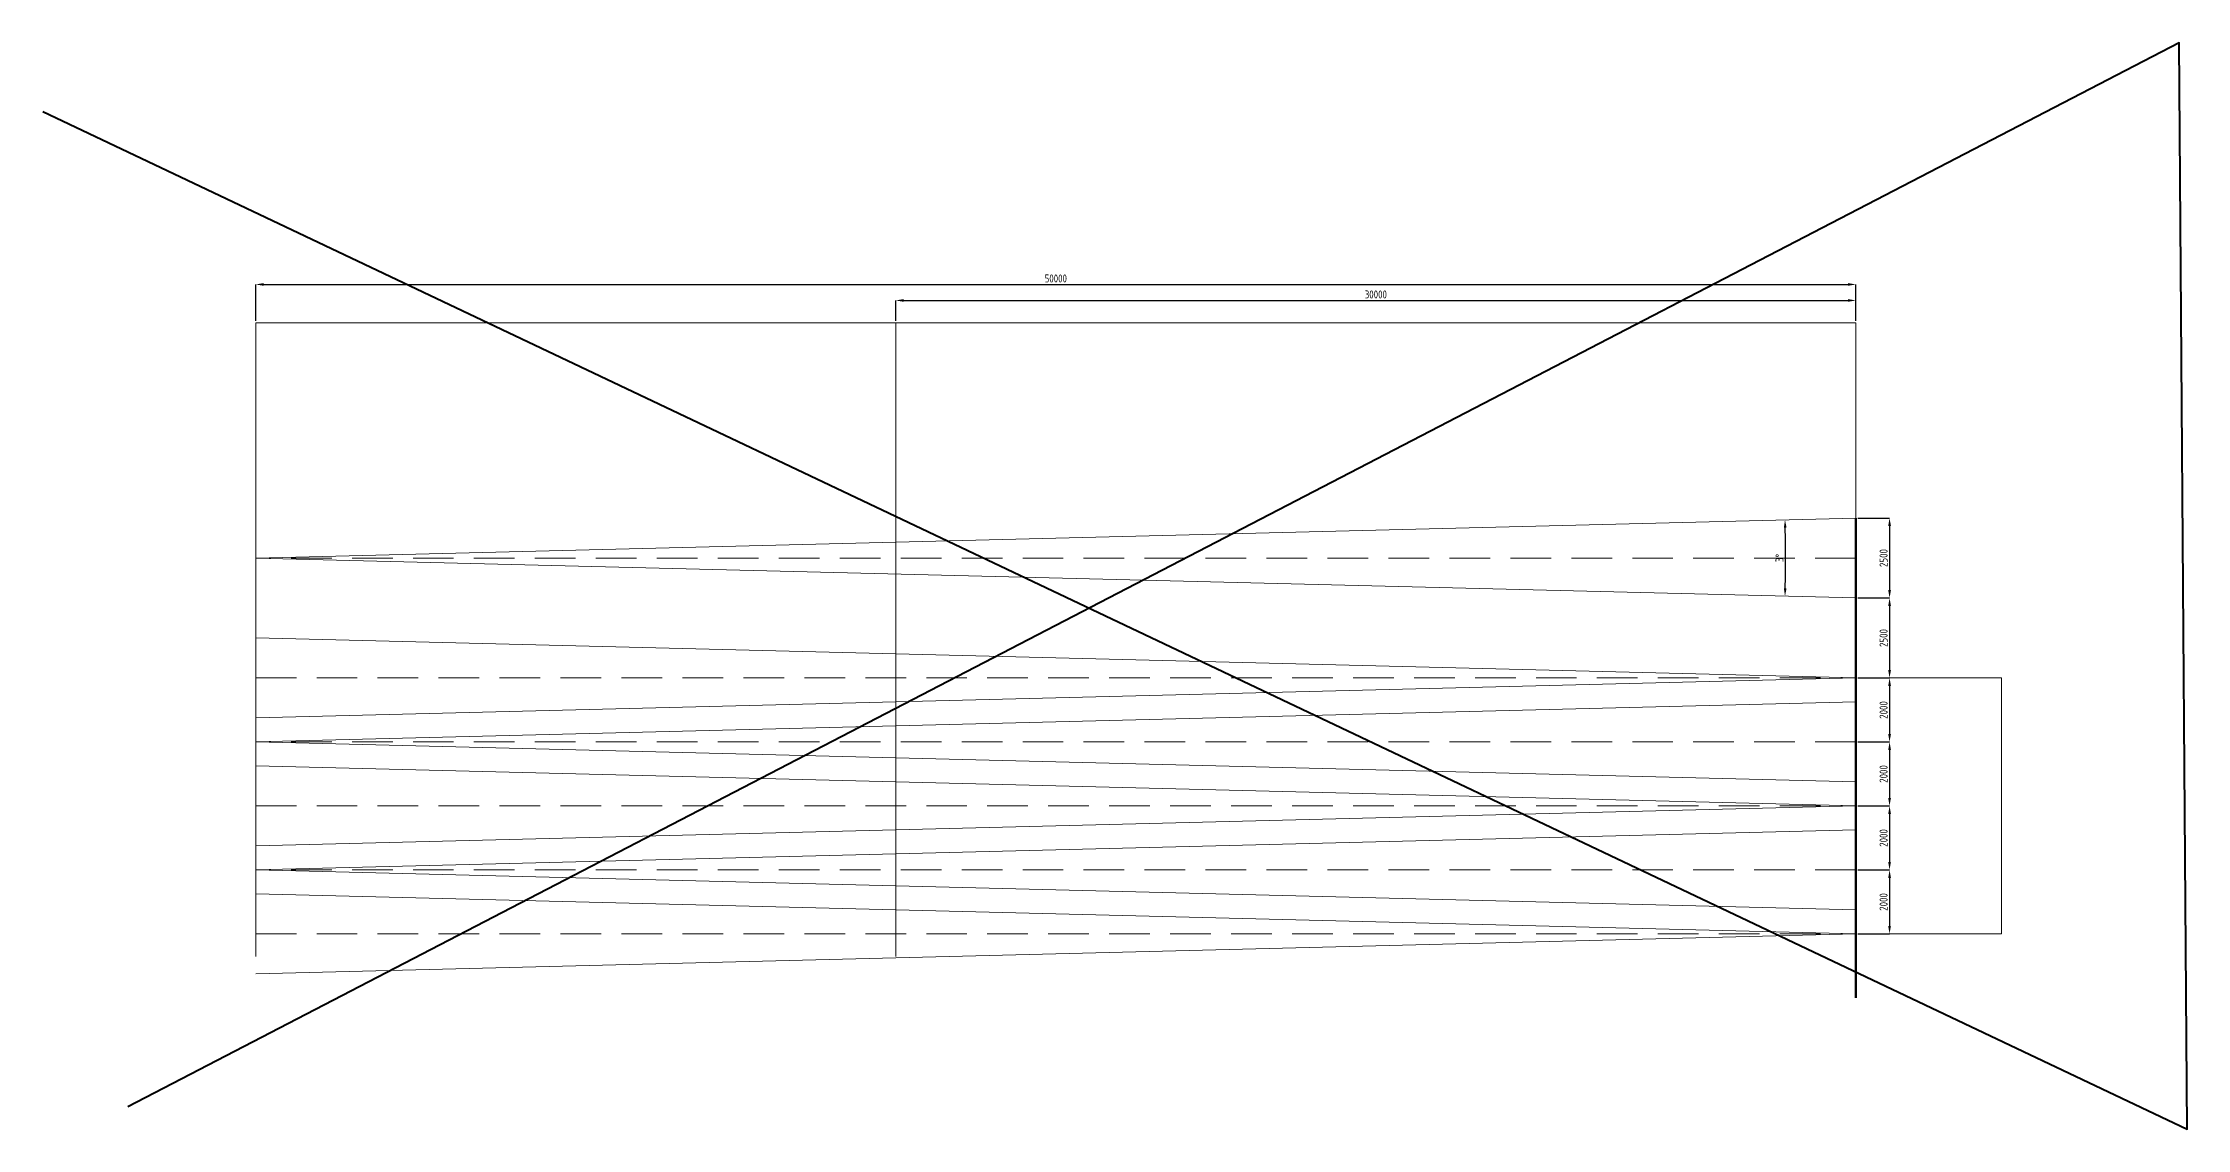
# Model space of a CAD drawing. Header units: millimetres. Extents: x -97100 to 319800, y -166950 to 107250.
# Drawn here: x -97100 to -30100, y 73300 to 107250 of the extents above; entities that cross this region are included whole.
import ezdxf

# ---------------------------------------------------------------- set-up
doc = ezdxf.new("R2010")
doc.units = ezdxf.units.MM
doc.linetypes.add('штриховая', pattern=[19.05, 12.7, -6.35])
doc.styles.get("Standard").update_dxf_attribs({"font": 'GOST2304A.ttf'})
doc.dimstyles.new('ISO-25', dxfattribs={"dimtxt": 250, "dimasz": 250, "dimexe": 1.25, "dimexo": 62, "dimgap": 62, "dimtad": 1, "dimtxsty": 'Standard', "dimcen": 2.5, "dimadec": 0, "dimazin": 0, "dimtfac": 1, "dimtmove": 0, "dimatfit": 3, "dimfxl": 1, "dimarcsym": 0})

# ---------------------------------------------------------------- blocks, each defined once
blk = doc.blocks.new('*D203')
at = {"color": 0, "linetype": 'Continuous', "lineweight": -2, "transparency": 16777216}
for p, q in [((-90450, 98562), (-90450, 99701)), ((-90200, 99700), (-40700, 99700)), ((-40450, 98562), (-40450, 99701))]:
    blk.add_line(p, q, dxfattribs=at)
at = {"color": 0, "linetype": 'Continuous', "lineweight": 20, "transparency": 16777216}
for points in [[(-90200, 99742), (-90200, 99658), (-90450, 99700)], [(-40700, 99742), (-40700, 99658), (-40450, 99700)]]:
    blk.add_solid(points, dxfattribs=at)
at = {"layer": 'Defpoints', "color": 0, "linetype": 'Continuous', "lineweight": 20, "transparency": 16777216}
for p in [(-40450, 99700), (-90450, 98500), (-40450, 98500)]:
    blk.add_point(p, dxfattribs=at)
at = {"color": 0, "linetype": 'Continuous', "lineweight": 20, "transparency": 16777216, "insert": (-65450, 99887), "char_height": 250, "attachment_point": 5}
blk.add_mtext('50000', dxfattribs=at)
blk = doc.blocks.new('*D204')
at = {"color": 0, "linetype": 'Continuous', "lineweight": -2, "transparency": 16777216}
for p, q in [((-70450, 98562), (-70450, 99201)), ((-70200, 99200), (-40700, 99200)), ((-40450, 98562), (-40450, 99201))]:
    blk.add_line(p, q, dxfattribs=at)
at = {"color": 0, "linetype": 'Continuous', "lineweight": 20, "transparency": 16777216}
for points in [[(-70200, 99242), (-70200, 99158), (-70450, 99200)], [(-40700, 99242), (-40700, 99158), (-40450, 99200)]]:
    blk.add_solid(points, dxfattribs=at)
at = {"layer": 'Defpoints', "color": 0, "linetype": 'Continuous', "lineweight": 20, "transparency": 16777216}
for p in [(-40450, 99200), (-70450, 98500), (-40450, 98500)]:
    blk.add_point(p, dxfattribs=at)
at = {"color": 0, "linetype": 'Continuous', "lineweight": 20, "transparency": 16777216, "insert": (-55450, 99387), "char_height": 250, "attachment_point": 5}
blk.add_mtext('30000', dxfattribs=at)
blk = doc.blocks.new('*D205')
at = {"color": 0, "linetype": 'Continuous', "lineweight": -2, "transparency": 16777216}
for p, q in [((-40388, 92400), (-39396, 92400)), ((-39397, 92150), (-39397, 90150)), ((-40388, 89900), (-39396, 89900))]:
    blk.add_line(p, q, dxfattribs=at)
at = {"color": 0, "linetype": 'Continuous', "lineweight": 20, "transparency": 16777216}
for points in [[(-39439, 92150), (-39355, 92150), (-39397, 92400)], [(-39439, 90150), (-39355, 90150), (-39397, 89900)]]:
    blk.add_solid(points, dxfattribs=at)
at = {"layer": 'Defpoints', "color": 0, "linetype": 'Continuous', "lineweight": 20, "transparency": 16777216}
for p in [(-40450, 92400), (-40450, 89900), (-39397, 89900)]:
    blk.add_point(p, dxfattribs=at)
at = {"color": 0, "linetype": 'Continuous', "lineweight": 20, "transparency": 16777216, "insert": (-39584, 91150), "char_height": 250, "attachment_point": 5, "rotation": 90}
blk.add_mtext('2500', dxfattribs=at)
blk = doc.blocks.new('*D206')
at = {"color": 0, "linetype": 'Continuous', "lineweight": -2, "transparency": 16777216}
for p, q in [((-40388, 89900), (-39396, 89900)), ((-39397, 89650), (-39397, 87650)), ((-40388, 87400), (-39396, 87400))]:
    blk.add_line(p, q, dxfattribs=at)
at = {"color": 0, "linetype": 'Continuous', "lineweight": 20, "transparency": 16777216}
for points in [[(-39439, 89650), (-39355, 89650), (-39397, 89900)], [(-39439, 87650), (-39355, 87650), (-39397, 87400)]]:
    blk.add_solid(points, dxfattribs=at)
at = {"layer": 'Defpoints', "color": 0, "linetype": 'Continuous', "lineweight": 20, "transparency": 16777216}
for p in [(-40450, 89900), (-40450, 87400), (-39397, 87400)]:
    blk.add_point(p, dxfattribs=at)
at = {"color": 0, "linetype": 'Continuous', "lineweight": 20, "transparency": 16777216, "insert": (-39584, 88650), "char_height": 250, "attachment_point": 5, "rotation": 90}
blk.add_mtext('2500', dxfattribs=at)
blk = doc.blocks.new('*D207')
at = {"color": 0, "linetype": 'Continuous', "lineweight": -2, "transparency": 16777216}
blk.add_arc((-90450, 91150), 47801, 358.86756, 1.13244, dxfattribs=at)
at = {"color": 0, "linetype": 'Continuous', "lineweight": 20, "transparency": 16777216}
for points in [[(-42700, 92094), (-42617, 92096), (-42664, 92345)], [(-42617, 90204), (-42700, 90206), (-42664, 89955)]]:
    blk.add_solid(points, dxfattribs=at)
at = {"layer": 'Defpoints', "color": 0, "linetype": 'Continuous', "lineweight": 20, "transparency": 16777216}
for p in [(-40450, 92400), (-90450, 91150), (-90450, 91150), (-42651, 90752), (-40450, 89900)]:
    blk.add_point(p, dxfattribs=at)
at = {"color": 0, "linetype": 'Continuous', "lineweight": 20, "transparency": 16777216, "insert": (-42836, 91150), "char_height": 250, "attachment_point": 5, "rotation": 90}
blk.add_mtext('3°', dxfattribs=at)
blk = doc.blocks.new('*D208')
at = {"color": 0, "linetype": 'Continuous', "lineweight": -2, "transparency": 16777216}
for p, q in [((-40388, 87400), (-39396, 87400)), ((-39397, 87150), (-39397, 85650)), ((-40388, 85400), (-39396, 85400))]:
    blk.add_line(p, q, dxfattribs=at)
at = {"color": 0, "linetype": 'Continuous', "lineweight": 20, "transparency": 16777216}
for points in [[(-39439, 87150), (-39355, 87150), (-39397, 87400)], [(-39439, 85650), (-39355, 85650), (-39397, 85400)]]:
    blk.add_solid(points, dxfattribs=at)
at = {"layer": 'Defpoints', "color": 0, "linetype": 'Continuous', "lineweight": 20, "transparency": 16777216}
for p in [(-40450, 87400), (-40450, 85400), (-39397, 85400)]:
    blk.add_point(p, dxfattribs=at)
at = {"color": 0, "linetype": 'Continuous', "lineweight": 20, "transparency": 16777216, "insert": (-39584, 86400), "char_height": 250, "attachment_point": 5, "rotation": 90}
blk.add_mtext('2000', dxfattribs=at)
blk = doc.blocks.new('*D209')
at = {"color": 0, "linetype": 'Continuous', "lineweight": -2, "transparency": 16777216}
for p, q in [((-40388, 85400), (-39396, 85400)), ((-39397, 85150), (-39397, 83650)), ((-40388, 83400), (-39396, 83400))]:
    blk.add_line(p, q, dxfattribs=at)
at = {"color": 0, "linetype": 'Continuous', "lineweight": 20, "transparency": 16777216}
for points in [[(-39439, 85150), (-39355, 85150), (-39397, 85400)], [(-39439, 83650), (-39355, 83650), (-39397, 83400)]]:
    blk.add_solid(points, dxfattribs=at)
at = {"layer": 'Defpoints', "color": 0, "linetype": 'Continuous', "lineweight": 20, "transparency": 16777216}
for p in [(-40450, 85400), (-40450, 83400), (-39397, 83400)]:
    blk.add_point(p, dxfattribs=at)
at = {"color": 0, "linetype": 'Continuous', "lineweight": 20, "transparency": 16777216, "insert": (-39584, 84400), "char_height": 250, "attachment_point": 5, "rotation": 90}
blk.add_mtext('2000', dxfattribs=at)
blk = doc.blocks.new('*D210')
at = {"color": 0, "linetype": 'Continuous', "lineweight": -2, "transparency": 16777216}
for p, q in [((-40388, 83400), (-39396, 83400)), ((-39397, 83150), (-39397, 81650)), ((-40388, 81400), (-39396, 81400))]:
    blk.add_line(p, q, dxfattribs=at)
at = {"color": 0, "linetype": 'Continuous', "lineweight": 20, "transparency": 16777216}
for points in [[(-39439, 83150), (-39355, 83150), (-39397, 83400)], [(-39439, 81650), (-39355, 81650), (-39397, 81400)]]:
    blk.add_solid(points, dxfattribs=at)
at = {"layer": 'Defpoints', "color": 0, "linetype": 'Continuous', "lineweight": 20, "transparency": 16777216}
for p in [(-40450, 83400), (-40450, 81400), (-39397, 81400)]:
    blk.add_point(p, dxfattribs=at)
at = {"color": 0, "linetype": 'Continuous', "lineweight": 20, "transparency": 16777216, "insert": (-39584, 82400), "char_height": 250, "attachment_point": 5, "rotation": 90}
blk.add_mtext('2000', dxfattribs=at)
blk = doc.blocks.new('*D211')
at = {"color": 0, "linetype": 'Continuous', "lineweight": -2, "transparency": 16777216}
for p, q in [((-40388, 81400), (-39396, 81400)), ((-39397, 81150), (-39397, 79650)), ((-40388, 79400), (-39396, 79400))]:
    blk.add_line(p, q, dxfattribs=at)
at = {"color": 0, "linetype": 'Continuous', "lineweight": 20, "transparency": 16777216}
for points in [[(-39439, 81150), (-39355, 81150), (-39397, 81400)], [(-39439, 79650), (-39355, 79650), (-39397, 79400)]]:
    blk.add_solid(points, dxfattribs=at)
at = {"layer": 'Defpoints', "color": 0, "linetype": 'Continuous', "lineweight": 20, "transparency": 16777216}
for p in [(-40450, 81400), (-40450, 79400), (-39397, 79400)]:
    blk.add_point(p, dxfattribs=at)
at = {"color": 0, "linetype": 'Continuous', "lineweight": 20, "transparency": 16777216, "insert": (-39584, 80400), "char_height": 250, "attachment_point": 5, "rotation": 90}
blk.add_mtext('2000', dxfattribs=at)

msp = doc.modelspace()

# ---------------------------------------------------------------- linework, layer by layer
at = {"color": 1, "linetype": 'Continuous', "lineweight": 40}
msp.add_lwpolyline([(-97100, 105100), (-30100, 73300), (-30350, 107250), (-94450, 74000)], dxfattribs=at)
at = {"color": 7, "linetype": 'Continuous', "lineweight": 20}
for points in [[(-90450, 98500), (-40450, 98500), (-40450, 78800)], [(-90450, 98500), (-90450, 78700)], [(-70450, 98500), (-70450, 78700)], [(-40450, 92400), (-90450, 91150), (-40450, 89900)], [(-39395.73704, 87400), (-35900, 87400), (-35900, 79400), (-39395.73704, 79400)]]:
    msp.add_lwpolyline(points, dxfattribs=at)
at = {"color": 7, "linetype": 'Continuous', "lineweight": 53}
for points in [[(-40450, 92400), (-40450, 89900)], [(-40450, 89900), (-40450, 87400)], [(-40450, 87400), (-40450, 85400)], [(-40450, 85400), (-40450, 83400)], [(-40450, 83400), (-40450, 81400)], [(-40450, 81400), (-40450, 79400)], [(-40450, 79400), (-40450, 77400)]]:
    msp.add_lwpolyline(points, dxfattribs=at)
at = {"color": 7, "linetype": 'штриховая', "lineweight": 20, "ltscale": 100}
msp.add_lwpolyline([(-40450, 91150), (-90450, 91150)], dxfattribs=at)
at = {"color": 5, "linetype": 'Continuous', "lineweight": 20}
for points in [[(-90450, 88650), (-40450, 87400), (-90450, 86150)], [(-90450, 84650), (-40450, 83400), (-90450, 82150)], [(-90450, 80650), (-40450, 79400), (-90450, 78150)]]:
    msp.add_lwpolyline(points, dxfattribs=at)
at = {"color": 5, "linetype": 'штриховая', "lineweight": 20, "ltscale": 100}
for points in [[(-90450, 87400), (-40450, 87400)], [(-90450, 83400), (-40450, 83400)], [(-90450, 79400), (-40450, 79400)]]:
    msp.add_lwpolyline(points, dxfattribs=at)
at = {"color": 1, "linetype": 'Continuous', "lineweight": 20}
for points in [[(-40450, 86650), (-90450, 85400), (-40450, 84150)], [(-40450, 82650), (-90450, 81400), (-40450, 80150)]]:
    msp.add_lwpolyline(points, dxfattribs=at)
at = {"color": 1, "linetype": 'штриховая', "lineweight": 20, "ltscale": 100}
for points in [[(-40450, 85400), (-90450, 85400)], [(-40450, 81400), (-90450, 81400)]]:
    msp.add_lwpolyline(points, dxfattribs=at)

# ---------------------------------------------------------------- dimensions: what is measured, and where the dimension line sits
at = {"color": 7, "linetype": 'Continuous', "lineweight": 20}
for base, p1, picture, middle in [((-40450, 99700), (-90450, 98500), '*D203', (-65450, 99887)), ((-40450, 99200), (-70450, 98500), '*D204', (-55450, 99387))]:
    dim = msp.add_linear_dim(base=base, p1=p1, p2=(-40450, 98500), dimstyle='ISO-25', dxfattribs=at)
    dim.commit()
    dim.dimension.update_dxf_attribs({"geometry": picture, "text_midpoint": middle})
dim = msp.add_angular_dim_2l(base=(-42650.71764, 90751.74639), line1=((-40450, 92400), (-90450, 91150)), line2=((-90450, 91150), (-40450, 89900)), dimstyle='ISO-25', dxfattribs=at)
dim.commit()
dim.dimension.update_dxf_attribs({"geometry": '*D207', "text_midpoint": (-42836.05859, 91150)})
for base, p1, p2, picture, middle in [((-39396.98704, 89900), (-40450, 92400), (-40450, 89900), '*D205', (-39583.98704, 91150)), ((-39396.98704, 87400), (-40450, 89900), (-40450, 87400), '*D206', (-39583.98704, 88650)), ((-39396.98704, 85400), (-40450, 87400), (-40450, 85400), '*D208', (-39583.98704, 86400)), ((-39396.98704, 83400), (-40450, 85400), (-40450, 83400), '*D209', (-39583.98704, 84400)), ((-39396.98704, 81400), (-40450, 83400), (-40450, 81400), '*D210', (-39583.98704, 82400)), ((-39396.98704, 79400), (-40450, 81400), (-40450, 79400), '*D211', (-39583.98704, 80400))]:
    dim = msp.add_linear_dim(base=base, p1=p1, p2=p2, angle=90, dimstyle='ISO-25', dxfattribs=at)
    dim.commit()
    dim.dimension.update_dxf_attribs({"geometry": picture, "text_midpoint": middle})

doc.saveas('drawing.dxf')
